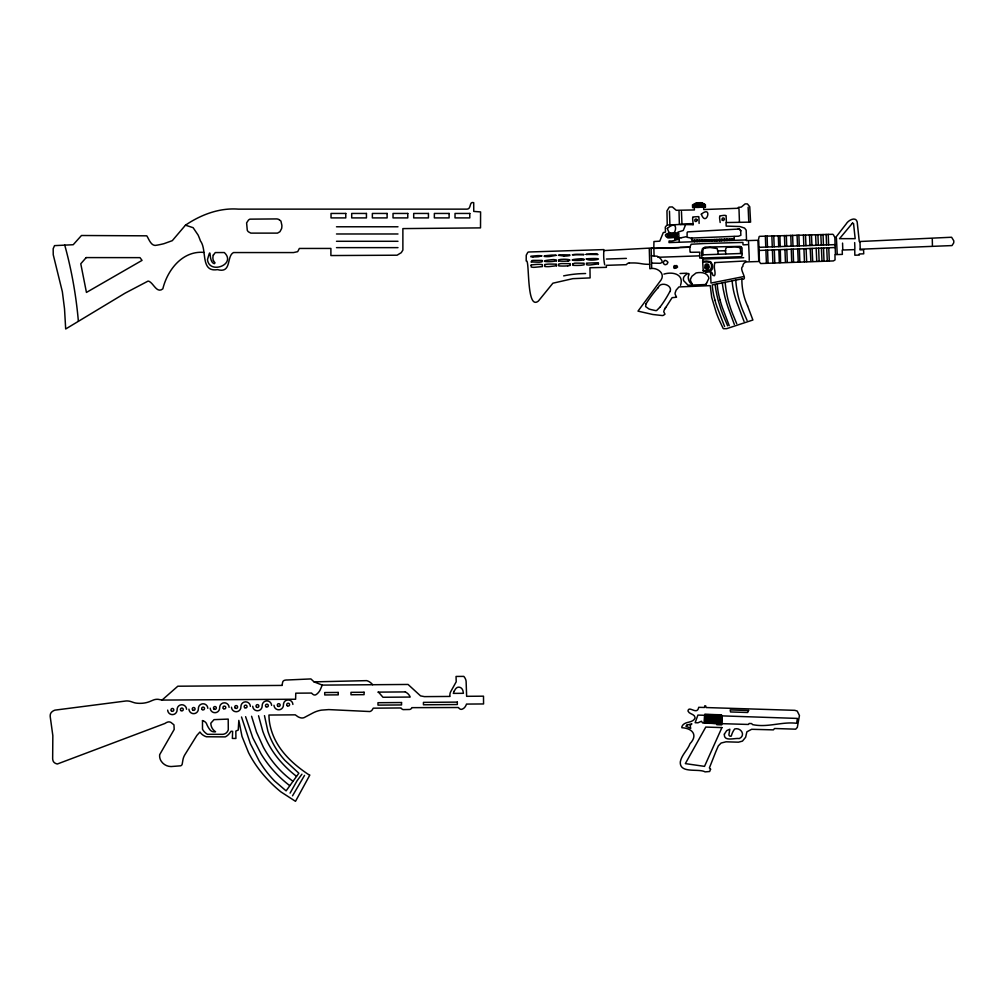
<?xml version="1.0" encoding="UTF-8"?>
<svg xmlns="http://www.w3.org/2000/svg" width="1004" height="1004" viewBox="0 0 1004 1004"><rect width="100%" height="100%" fill="white"/><g stroke="black" fill="none" stroke-linecap="round" stroke-linejoin="round"><path stroke-width="1.5" d="M703.151 206.799L703.264 203.812M704.105 206.799L704.017 204.314M691.58 239.077L691.656 237.873M685.418 225.172L683.26 230.481L677.913 232.125M705.323 723.131L705.599 714.798L704.833 714.195L704.519 723.131L706.264 723.169L706.54 714.835L705.774 714.221L705.461 723.156M707.23 723.206L707.506 714.861L706.741 714.258L706.427 723.194L716.806 723.52L717.082 715.187L716.316 714.584L716.003 723.52M707.406 723.219L707.707 714.283L708.473 714.898L708.196 723.231M708.322 723.256L708.636 714.321L709.401 714.923L709.125 723.269M709.301 723.282L709.615 714.359L710.38 714.961L710.104 723.294L710.556 714.384L711.321 714.999L711.045 723.332M711.221 723.357L711.522 714.421L712.288 715.024L712.012 723.357M712.187 723.382L712.501 714.446L713.267 715.061L712.991 723.395M713.104 723.42L713.417 714.484L714.183 715.086L713.907 723.432M714.095 723.445L714.396 714.522L715.162 715.124L714.886 723.457M715.036 723.482L715.35 714.547L716.116 715.162L715.839 723.495M717.772 723.558L718.048 715.224L717.283 714.61L716.969 723.545L721.587 723.683L721.863 715.35L721.098 714.748L720.784 723.671M717.898 723.583L718.199 714.647L718.964 715.25L718.688 723.583M718.877 723.608L719.19 714.672L719.956 715.287L719.68 723.62M719.818 723.646L720.132 714.71L720.897 715.325L720.621 723.658M741.768 247.938L742.069 249.619A12.337 12.337 0 0 1 742.081 250.297L742.006 252.581A12.086 12.086 0 0 0 742.019 253.46A7.216 7.216 0 0 1 742.157 254.991L741.467 256.66L703.001 257.99L702.9 259.07A5.773 5.773 0 0 0 702.775 259.722L702.712 260.475A21.536 21.536 0 0 0 702.725 262.295M679.231 238.927L679.331 241.424M690.514 278.874L691.982 276.2L696.111 272.95C700.403 272.084 706.214 272.235 708.435 276.74A4.518 4.518 0 0 1 708.824 278.472L706.615 283.04M322.259 685.104L320.15 690.012A13.893 13.893 0 0 1 317.829 693.162A11.031 11.031 0 0 1 316.135 694.58A2.523 2.523 0 0 1 313.474 694.68A6.463 6.463 0 0 1 311.591 693.061L295.766 693.174L295.615 699.236L162.046 700.077L158.255 699.336A10.58 10.58 0 0 0 153.788 699.876L151.089 700.968A24.686 24.686 0 0 1 143.685 703.114A30.17 30.17 0 0 1 136.682 703.164A14.884 14.884 0 0 1 133.62 702.499L131.135 701.658A13.303 13.303 0 0 0 126.09 700.968L55.019 710.129A8.509 8.509 0 0 0 51.731 712.024A4.681 4.681 0 0 0 50.275 714.848A8.835 8.835 0 0 0 50.225 716.68L52.835 735.631L52.66 758.459A7.681 7.681 0 0 0 53.036 760.693A4.242 4.242 0 0 0 54.743 762.927A7.367 7.367 0 0 0 57.366 763.994L164.982 723.445A9.99 9.99 0 0 1 167.605 722.102A4.104 4.104 0 0 1 171.006 722.478L173.956 724.838L174.194 729.419L159.686 754.657A9.676 9.676 0 0 0 161.255 761.245A11.872 11.872 0 0 0 171.056 766.554L180.62 765.814A2.347 2.347 0 0 0 182.201 764.107L182.904 760.003A15.248 15.248 0 0 1 184.711 754.995L196.872 735.43L199.947 732.004A12.01 12.01 0 0 0 202.57 734.79A13.504 13.504 0 0 0 206.385 736.76L225.147 736.886A5.447 5.447 0 0 0 226.214 736.359A13.491 13.491 0 0 0 229.138 733.824L231.108 731.238L232.639 731.364L232.363 738.429L235.902 738.48L235.84 731.063L238.237 730.046L238.826 720.383L242.002 736.409L248.553 752.661A113.891 113.891 0 0 0 261.58 772.603A132.879 132.879 0 0 0 280.894 791.88L295.502 801.317L309.822 775.063A10.416 10.416 0 0 1 307.764 774.021C294.172 764.847 281.421 753.351 274.393 738.241A60.955 60.955 0 0 1 270.101 725.515A49.962 49.962 0 0 1 268.959 715.036L295.251 714.835L297.761 716.618A10.316 10.316 0 0 0 300.61 717.81A5.886 5.886 0 0 0 304.137 717.609L312.809 713.028A27.698 27.698 0 0 1 321.481 710.129L328.697 709.59L369.723 711.535A2.811 2.811 0 0 0 370.627 711.246A4.719 4.719 0 0 0 372.308 709.765L373.224 708.171L401.035 707.958A2.435 2.435 0 0 0 401.726 708.824A5.334 5.334 0 0 0 403.106 709.615L408.854 709.502A3.878 3.878 0 0 0 409.808 709.439A2.56 2.56 0 0 0 411.364 708.46A3.853 3.853 0 0 0 411.828 707.657L458.489 707.519A4.97 4.97 0 0 0 459.819 708.899A2.472 2.472 0 0 0 462.129 709.175A6.4 6.4 0 0 0 464.89 707.13A9.701 9.701 0 0 0 466.483 704.08L483.564 703.955L483.501 696.174L466.634 696.312L466.12 681.49A8.584 8.584 0 0 0 465.467 678.993A10.291 10.291 0 0 0 463.798 676.382L456.054 676.445L456.205 681.791L450.846 691.442A7.304 7.304 0 0 0 450.081 693.362A7.053 7.053 0 0 0 450.043 696.437L424.403 696.625L420.55 695.885L408.051 684.452L322.259 685.104L314.051 681.867L310.889 678.93L287.37 679.984A9.049 9.049 0 0 0 284.609 680.285A2.924 2.924 0 0 0 283.115 681.239A1.694 1.694 0 0 0 282.802 681.804A11.835 11.835 0 0 0 282.237 685.418L177.821 686.209L162.046 700.077M213.312 255.141L215.295 252.569L224.319 252.544C236.417 264.014 211.204 274.079 207.79 261.253A11.822 11.822 0 0 1 207.477 259.647C212.007 243.357 207.828 261.918 214.291 263.675L215.032 262.872L213.413 260.726M290.081 793.11L297.084 780.723L301.928 774.197M714.848 262.584L745.859 260.94M292.528 795.821L304.526 775.389M734.188 236.48L734.188 238.839M670.057 291.562C673.019 285.199 660.306 280.907 658.185 287.721M747.591 305.894L752.9 320.012L726.632 328.659L723.495 328.697A1.368 1.368 0 0 1 723.056 328.258L718.739 318.958A177.608 177.608 0 0 1 716.266 312.633L711.736 297.523L710.242 285.625L678.942 286.931L676.106 290.169L675.09 293.118A4.179 4.179 0 0 0 675.253 294.486L676.533 297.209A1.606 1.606 0 0 1 676.144 297.272L672.103 297.673L664.309 309.734L663.732 311.742L664.974 314.177L663.456 315.319A5.585 5.585 0 0 1 662.351 315.557L652.826 314.49L637.992 311.14L661.197 279.765C665.451 272.749 656.252 266.888 649.839 268.746L649.676 264.215M645.961 303.697L645.622 306.584L648.91 308.931A19.904 19.904 0 0 0 652.01 309.797L655.512 310.587A5.296 5.296 0 0 0 656.641 310.537L659.691 307.4M695.032 204.113L694.668 204.301A8.722 8.722 0 0 0 693.613 204.941L693.601 205.494A14.884 14.884 0 0 0 693.601 206.335L693.664 207.163A28.488 28.488 0 0 0 699.299 207.376L704.933 206.51A17.193 17.193 0 0 0 704.846 205.205L704.695 204.59A4.731 4.731 0 0 0 701.47 203.197L699.449 202.933A4.907 4.907 0 0 0 696.864 203.184L695.032 204.113L695.32 207.062M694.354 204.54L694.391 207.138M185.464 225.185C200.775 214.756 219.474 207.652 238.362 209.133L467.036 209.146C471.629 208.995 468.868 201.126 473.712 202.682L473.75 211.417L480.59 211.919L480.514 227.883L402.88 228.598L402.88 250.071L401.274 252.669L397.082 255.204L330.893 255.556L330.893 248.44L299.368 248.452L297.686 251.665L293.532 252.569L233.555 252.556C226.214 256.095 232.062 273.715 217.492 269.612C200.085 272.548 207.301 249.87 200.486 241.023A93.836 93.836 0 0 0 198.139 235.099L193.119 227.682L185.464 225.185L172.299 240.659L163.928 243.683A97.677 97.677 0 0 1 156.988 245.164C151.29 246.984 149.094 239.391 146.797 235.827L81.475 235.501L73.204 244.725L54.53 245.629L53.174 248.716L53.237 254.727L62.361 291.762L64.52 308.793L65.687 328.986L125.098 293.155L147.964 281.145A2.836 2.836 0 0 1 149.245 281.421C153.725 283.63 156.938 293.708 162.836 288.838C167.455 269.888 182.515 250.536 203.887 252.393M696.701 203.297L696.826 207.062M852.358 223.277L839.532 238.663L855.17 238.663L853.551 223.603L852.358 223.277A2.447 2.447 0 0 1 852.772 223.177M696.048 203.636L696.123 206.586A3.15 3.15 0 0 1 696.199 207.037M723.307 220.491L722.328 220.252M664.874 260.463L663.933 261.153A3.125 3.125 0 0 0 663.531 263.675L664.949 264.705A3.389 3.389 0 0 0 667.409 263.663L667.773 262.119M681.201 237.76L686.109 236.731M742.332 278.798L712.238 284.923A73.443 73.443 0 0 0 714.973 300.183M743.362 276.652L710.983 283.065L710.568 272.297M568.201 260.952C573.899 259.509 563.959 259.019 562.177 259.333A21.85 21.85 0 0 0 560.897 259.371L558.525 259.885L558.588 261.027M705.184 248.076L708.473 247.687A55.571 55.571 0 0 1 710.041 247.524L717.182 248.54L718.412 254.288M727.825 247.273L728.389 247.21A55.546 55.546 0 0 1 734.853 246.796L737.852 247.072M567.8 265.809L570.272 265.407L570.297 264.316A2.121 2.121 0 0 0 570.197 263.675L562.378 263.563A23.192 23.192 0 0 0 560.809 263.625L558.701 264.065L558.789 265.897A59.951 59.951 0 0 0 567.8 265.847M705.611 272.473L707.594 272.097A14.771 14.771 0 0 1 708.661 271.933L709.74 271.883A2.51 2.51 0 0 1 712.463 273.653M651.144 248.49L653.215 248.214A1.694 1.694 0 0 1 653.868 248.352L689.823 247.197A9.513 9.513 0 0 0 690.187 246.469L691.166 244.236L705.097 243.495L742.922 242.416L743.01 244.75A5.434 5.434 0 0 0 743.876 244.863L747.679 244.599M702.963 261.379L705.097 261.14A23.607 23.607 0 0 1 706.565 261.015L710.706 261.73L712.275 264.554A10.755 10.755 0 0 1 712.576 267.177A3.903 3.903 0 0 1 709.502 271.256M702.9 259.07L743.65 257.702M702.988 262.144L707.004 261.956A31.551 31.551 0 0 1 708.347 261.969M759.062 250.46L835.202 247.524M740.688 230.832A2.121 2.121 0 0 0 739.459 229.351L738.718 229.138A3.803 3.803 0 0 0 738.078 229.088L687.677 231.886A2.146 2.146 0 0 0 687.125 232.589L687.087 237.27L691.066 238.073L738.542 236.204L740.864 235.275L740.663 230.845M680.047 273.502L686.987 273.201M746.436 239.918L669.015 242.591A5.095 5.095 0 0 1 669.153 240.935C673.759 241.663 675.253 239.416 679.244 239.404M667.898 224.984L678.754 224.545M705.95 284.521L688.041 285.211L683.686 280.706A4.154 4.154 0 0 1 683.435 278.648C682.871 275.786 691.605 270.114 688.33 276.263A8.685 8.685 0 0 0 690.137 282.751L692.283 284.308L691.279 282.187A4.192 4.192 0 0 1 690.488 278.874M734.188 238.889L691.706 240.257A4.593 4.593 0 0 1 691.58 239.077M701.934 258.028L701.821 255.656A12.098 12.098 0 0 1 701.834 254.865L742.019 253.46M663.882 274.105C672.529 271.469 684.301 273.992 680.524 285.324M679.934 247.423L689.823 247.197L689.986 251.301A6.564 6.564 0 0 0 690.175 252.23A75.225 75.225 0 0 0 691.957 252.268L699.662 252.18L699.725 257.539A4.43 4.43 0 0 0 699.788 258.091L703.001 257.99M758.949 247.323L835.102 244.625M658.034 257.275L699.713 255.844M679.08 247.699L655.411 248.352M651.395 255.832L657.218 256.221A10.416 10.416 0 0 1 657.921 256.723C660.18 257.564 664.711 262.646 660.419 263.224A16.378 16.378 0 0 1 659.327 263.274L653.403 263.148A58.32 58.32 0 0 0 651.571 263.161L651.119 248.816M606.416 259.057L626.383 258.392M585.596 273.515L580.814 273.678A113.791 113.791 0 0 0 577.702 273.866L575.606 274.054A108.093 108.093 0 0 0 563.646 275.874M629.42 262.985L633.838 262.948A45.732 45.732 0 0 1 639.924 263.462L641.456 263.713A37.487 37.487 0 0 0 649.676 264.278M314.051 681.867L366.661 680.637A11.182 11.182 0 0 1 369.823 682.092A12.701 12.701 0 0 1 372.622 684.728M718.262 250.9L725.716 250.736M702.712 262.295L703.214 270.503L705.197 270.603A22.301 22.301 0 0 0 706.904 270.628L710.43 269.737L711.472 267.202A8.509 8.509 0 0 0 711.434 264.692L711.359 264.441A3.276 3.276 0 0 0 708.347 261.818M336.491 226.778L397.986 226.778M336.491 233.982L397.986 233.982M336.491 241.286L397.986 241.286M336.491 247.637L397.986 247.637M542.122 260.412L533.977 260.387A16.553 16.553 0 0 0 531.844 260.563L531.078 262.069A52.409 52.409 0 0 1 533.94 262.044L538.671 262.182A23.18 23.18 0 0 0 539.625 262.169L541.633 261.893A2.748 2.748 0 0 0 542.185 261.655L542.185 260.714M532.973 256.886L535.044 256.873A72.903 72.903 0 0 0 538.508 256.698L541.947 255.857A23.883 23.883 0 0 0 536.425 255.731L530.878 256.233A1.381 1.381 0 0 0 530.89 256.786A35.278 35.278 0 0 0 532.973 256.886M564.173 256.108L558.349 255.292A21.36 21.36 0 0 1 563.319 254.79L568.389 254.89A38.265 38.265 0 0 0 569.833 254.89L569.87 255.518A23.757 23.757 0 0 1 564.173 256.058M674.876 238.35L674.688 239.592M669.204 236.718L667.346 236.655A3.401 3.401 0 0 1 667.284 236.204L667.296 234.836A47.125 47.125 0 0 1 671.312 234.308L676.432 234.346A9.689 9.689 0 0 1 677.173 234.459L677.223 235.388A11.132 11.132 0 0 1 677.223 236.304M741.002 246.733L740.312 246.495A8.936 8.936 0 0 0 739.772 246.407L705.059 247.084L702.524 248.49L701.558 251.665A13.328 13.328 0 0 0 701.771 254.464L701.834 254.815M279.237 219.7L280.919 221.068L281.873 225.272A13.554 13.554 0 0 1 281.609 228.586L279.928 231.711L277.506 233.116L250.824 233.116L248.44 231.824A4.982 4.982 0 0 1 247.273 230.255L246.607 222.888L248.465 220.102A5.836 5.836 0 0 1 249.933 219.148L276.765 218.922A6.149 6.149 0 0 1 279.237 219.7M747.076 320.427L742.998 310.951A116.803 116.803 0 0 1 741.479 307.011L740.186 303.258A95.606 95.606 0 0 1 735.769 280.129M727.624 325.836L723.495 316.047A142.844 142.844 0 0 1 720.985 309.458L718.111 300.133A116.728 116.728 0 0 1 715.112 284.333M736.723 323.677L732.669 313.926A127.345 127.345 0 0 1 730.699 308.63L728.992 303.258A104.755 104.755 0 0 1 725.177 282.287M724.587 326.476L717.157 307.349A134.385 134.385 0 0 1 716.078 304.112L714.911 300.209M744.052 321.456L736.534 301.501A124.546 124.546 0 0 1 735.53 298.326L734.627 295.138A73.932 73.932 0 0 1 732.142 280.856M734.338 324.43L728.201 307.851A154.641 154.641 0 0 1 724.875 296.807L723.294 289.541A88.954 88.954 0 0 1 722.315 282.864M712.187 273.803L712.238 273.916A7.718 7.718 0 0 0 712.664 274.795A5.497 5.497 0 0 0 713.078 275.435C716.116 277.568 714.873 270.465 714.534 269.348A18.988 18.988 0 0 1 714.773 262.596M729.23 325.66L722.416 307.713A144.338 144.338 0 0 1 721.336 304.463L719.968 299.882M251.577 716.266L256.497 732.079L263.349 747.177A104.78 104.78 0 0 0 276.188 765.839A97.865 97.865 0 0 0 292.842 781.175M245.603 716.693L252.77 737.739L261.09 753.904A116.276 116.276 0 0 0 289.692 785.605M241.512 716.981L250.347 743.638L259.245 761.082A109.072 109.072 0 0 0 274.544 780.949L286.115 790.863L298.841 773.205L284.96 760.43A83.018 83.018 0 0 1 274.368 745.872A76.919 76.919 0 0 1 267.905 731.263L264.479 715.651M64.72 245.026C71.585 269.913 76.116 295.414 78.362 321.142M708.209 265.646L707.971 265.031A1.28 1.28 0 0 0 705.737 265.52L705.624 266.198A4.179 4.179 0 0 0 705.912 267.892L706.439 268.532A2.623 2.623 0 0 0 707.142 268.495L708.171 267.29A6.212 6.212 0 0 0 708.272 266.449A3.765 3.765 0 0 0 708.222 265.646M258.543 715.777L262.772 731.213A92.293 92.293 0 0 0 279.727 760.455A111.218 111.218 0 0 0 296.469 776.293M705.109 267.867L705.084 267.729A19.302 19.302 0 0 1 705.009 265.533A1.418 1.418 0 0 1 705.95 264.14L706.59 264.09A4.782 4.782 0 0 1 708.159 264.316L708.523 264.516A7.379 7.379 0 0 1 709 266.688M544.394 256.384L544.369 255.769A40.009 40.009 0 0 0 545.837 255.669L550.995 255.179A22.427 22.427 0 0 1 556.103 255.305M725.779 253.723L725.566 251.966A12.964 12.964 0 0 1 725.503 250.874L725.566 249.77A2.874 2.874 0 0 1 727.762 247.047M749.21 260.35L749.21 259.772A103.964 103.964 0 0 0 749.21 256.861L748.545 241.788M703.114 254.815L702.9 252.757A13.203 13.203 0 0 1 702.838 251.665L702.913 250.561A2.861 2.861 0 0 1 705.122 247.837M556.103 255.367L549.502 256.547A22.414 22.414 0 0 1 544.381 256.447M809.462 234.861L810.027 245.516M810.19 248.477L810.881 261.454M693.074 223.591L692.66 219.023A8.559 8.559 0 0 1 692.823 216.977L698.081 216.626A10.078 10.078 0 0 1 698.822 216.701A28.037 28.037 0 0 1 698.96 218.37L699.098 223.403M836.432 238.073L837.198 253.535M720.169 222.511L719.667 218.734A6.589 6.589 0 0 1 719.855 215.898L723.47 215.421A5.685 5.685 0 0 1 726.13 215.634L726.369 222.148M811.445 234.81L811.947 245.44M812.085 248.415L812.7 261.391M700.591 203.21L700.767 206.887M698.809 203.222L698.985 206.95M820.833 234.547L821.297 245.114M821.423 248.051L822 261.065M815.587 234.698L816.051 245.302M816.177 248.252L816.754 261.253M805.484 234.974L805.961 245.654M806.086 248.641L806.664 261.605M797.063 235.212L797.54 245.955M797.665 248.967L798.243 261.893M748.131 207.251L748.783 221.984M826.154 234.396L826.593 244.926M826.719 247.85L827.271 260.877M681.452 211.58L681.967 223.879M828.225 234.346L828.651 244.85M828.764 247.775L829.291 260.802M817.896 234.635L818.335 245.214M818.611 248.164L819.139 261.165M757.932 240.872L758.748 260.638M765.349 236.091L765.776 247.16M765.901 250.172L766.403 263.01M854.668 242.579L854.893 248.641M834.839 237.471L835.453 254.163M803.426 235.036L803.827 245.729M803.94 248.728L804.442 261.68M784.425 235.563L784.839 246.407M784.952 249.456L785.442 262.345M778.301 235.739L778.715 246.62M778.84 249.695L779.33 262.559M773.77 235.865L774.184 246.783M774.31 249.858L774.799 262.722M771.863 235.915L772.277 246.858M772.402 249.933L772.892 262.784M699.65 203.21L699.788 206.937M676.621 234.484L676.683 236.316M676.043 234.509L676.106 236.342M675.541 234.522L675.604 236.354M674.989 234.547L675.052 236.379M674.437 234.572L674.5 236.404M673.91 234.585L673.973 236.417M673.307 234.61L673.37 236.442M672.705 234.635L672.768 236.455M671.626 234.672L671.689 236.505M671.086 234.698L671.161 236.517M670.509 234.71L670.584 236.542M670.032 234.735L670.107 236.555M669.404 234.76L669.48 236.58M668.877 234.773L668.953 236.593M668.25 234.798L668.325 236.618M667.773 234.823L667.848 236.63M823.054 234.484L823.431 245.039M823.531 247.975L823.995 260.99M798.883 235.162L799.272 245.892M799.372 248.904L799.837 261.843M792.608 235.338L792.984 246.118M793.097 249.143L793.549 262.057M790.775 235.388L791.165 246.181M791.265 249.205L791.729 262.119M786.333 235.513L786.709 246.344M786.822 249.381L787.274 262.282M758.698 240.508L759.451 261.04M731.765 238.914L731.816 240.42M729.644 238.99L729.707 240.496M726.934 239.077L726.996 240.596M724.624 239.153L724.675 240.671M721.211 239.266L721.261 240.784M719.604 239.328L719.655 240.847M716.793 239.416L716.843 240.947M714.672 239.492L714.735 241.01M711.761 239.592L711.823 241.111M709.251 239.667L709.301 241.198M706.64 239.755L706.69 241.299M704.632 239.83L704.682 241.362M701.47 203.172L701.595 206.862M702.223 239.906L702.273 241.449M699.499 239.994L699.562 241.537M697.09 240.082L697.152 241.625M694.479 240.157L694.542 241.713M859.989 242.115L860.202 248.465M842.557 243.093L842.758 249.042M767.094 236.04L767.47 247.022M767.583 250.121L768.022 262.948M738.982 208.631L739.433 221.683M653.868 248.352L654.081 255.731M697.843 203.247L697.956 207M669.467 211.141L669.894 224.607M779.907 235.689L780.221 246.57M740.601 253.51L740.45 249.908A22.69 22.69 0 0 0 740.337 248.716M672.228 234.647L672.291 236.48M649.287 249.143L649.688 263.224M703.214 270.503L703.239 271.168L707.883 270.992A43.423 43.423 0 0 0 709.426 270.867M702.26 203.523L702.348 206.786M679.018 211.166L679.357 223.892M651.571 263.161L651.671 267.428M932.277 238.927L932.427 245.44M780.296 249.632L780.597 262.521M213.45 260.714A7.806 7.806 0 0 1 213.463 254.828M747.578 305.894A63.114 63.114 0 0 1 741.868 279.288C748.971 280.116 738.304 268.846 742.822 266.436A4.317 4.317 0 0 1 746.989 261.893L759.237 261.492L760.618 263.537L833.37 260.927L835.052 259.948L834.964 254.639L842.356 254.401L842.218 250.034L854.755 249.619L854.831 255.217L859.361 255.066L859.211 253.974L863.729 253.824L863.578 249.795L859.976 249.858L859.951 249.218L952.018 245.578L953.662 242.955A7.179 7.179 0 0 0 953.762 240.759L951.604 237.245L859.273 241.537L857.178 221.834C855.646 216.061 848.029 220.478 846.196 223.917L835.893 237.208C833.458 238.174 834.613 233.179 831.337 234.334L759.677 236.329A1.493 1.493 0 0 0 759.137 236.668L758.334 240.257L746.524 240.646L746.173 230.142L744.566 228.071L739.935 226.54L726.193 226.088L726.068 222.549L750.59 222.135L749.75 206.749L747.39 203.9L745.106 203.9L741.303 207.1L738.442 207.313L738.291 208.267L703.716 209.547L703.641 207.351L705.448 207.288L705.36 204.64L701.256 202.682L696.437 202.77L692.484 204.929L692.609 207.602L694.291 207.527L694.404 209.936L676.244 210.3L672.329 206.924L669.329 207.05L666.957 210.89L667.221 224.72L665.288 227.13L665.464 232.137L663.28 232.564L659.754 241.173L653.943 241.537L653.817 247.888L603.843 250.586L603.818 249.594L528.644 252.004A2.309 2.309 0 0 0 527.803 252.368L526.247 255.192L526.196 261.04C529.899 257.626 525.945 311.303 538.42 301.012L552.89 283.203L572.845 278.66L590.101 277.907L589.95 267.742L606.391 267.353L606.316 265.345L626.408 264.667A4.305 4.305 0 0 1 629.395 262.835M664.799 308.843A30.296 30.296 0 0 1 665.677 307.437M705.825 284.508A2.071 2.071 0 0 1 706.653 283.078M738.078 229.088A3.552 3.552 0 0 1 739.095 229.213M739.283 229.288A2.171 2.171 0 0 1 740.701 230.832M604.684 264.78A48.255 48.255 0 0 1 603.868 250.674M720.031 299.857A71.397 71.397 0 0 1 717.232 283.894M737.865 247.31A3.464 3.464 0 0 1 740.626 248.477M741.002 246.733A3.112 3.112 0 0 1 741.755 247.938M709.05 267.302A1.933 1.933 0 0 1 707.192 269.047M707.192 268.959A3.326 3.326 0 0 1 706.339 268.959A1.556 1.556 0 0 1 705.034 268.043M677.236 236.392A42.758 42.758 0 0 1 669.216 236.643M681.189 237.71A25.941 25.941 0 0 1 674.876 238.4M568.201 261.002A48.895 48.895 0 0 1 558.588 260.952M646.099 303.773A117.819 117.819 0 0 1 658.109 287.659M669.906 291.486A118.61 118.61 0 0 1 659.779 307.462M664.874 260.488A2.686 2.686 0 0 1 667.647 262.169M722.34 220.24A1.92 1.92 0 0 1 722.252 218.433L722.842 217.956A1.694 1.694 0 0 1 724.047 218.232L724.461 219.11A2.033 2.033 0 0 1 723.294 220.466M207.828 708.297A4.731 4.731 0 0 0 202.896 703.779A4.731 4.731 0 0 0 198.378 708.724A4.731 4.731 0 0 1 193.872 713.656A4.731 4.731 0 0 1 188.928 709.15M250.36 706.364A4.731 4.731 0 0 0 245.415 701.846A4.731 4.731 0 0 0 240.91 706.791A4.731 4.731 0 0 1 236.404 711.736A4.731 4.731 0 0 1 231.46 707.218M186.568 709.263A4.731 4.731 0 0 0 181.624 704.745A4.731 4.731 0 0 0 177.118 709.69A4.731 4.731 0 0 1 172.613 714.622A4.731 4.731 0 0 1 167.668 710.117M292.892 704.431A4.731 4.731 0 0 0 287.947 699.926A4.731 4.731 0 0 0 283.442 704.858A4.731 4.731 0 0 1 278.924 709.803A4.731 4.731 0 0 1 273.992 705.285M271.62 705.398A4.731 4.731 0 0 0 266.688 700.892A4.731 4.731 0 0 0 262.169 705.825A4.731 4.731 0 0 1 257.664 710.769A4.731 4.731 0 0 1 252.719 706.251M229.1 707.331A4.731 4.731 0 0 0 224.156 702.813A4.731 4.731 0 0 0 219.65 707.757A4.731 4.731 0 0 1 215.132 712.702A4.731 4.731 0 0 1 210.2 708.184M202.494 720.596L202.494 729.193A12.487 12.487 0 0 0 204.377 731.828A15.047 15.047 0 0 0 207.477 734.313L222.524 734.338A7.844 7.844 0 0 0 224.356 733.974A5.735 5.735 0 0 0 227.356 731.665A8.697 8.697 0 0 0 228.284 729.782L228.209 719.102L214.028 719.642L210.827 723.181A12.136 12.136 0 0 0 211.166 725.691A9.638 9.638 0 0 0 213.601 730.096A12.312 12.312 0 0 0 215.546 731.74L214.078 731.841A5.371 5.371 0 0 1 209.962 729.782A23.406 23.406 0 0 1 206.937 724.7L206.611 723.859A5.158 5.158 0 0 0 204.578 721.537A9.45 9.45 0 0 0 202.494 720.596M716.843 723.897L716.831 724.712L721.663 724.901L721.688 724.072L716.843 723.897M531.166 265.244L531.241 267.039L533.3 267.34A21.046 21.046 0 0 0 534.831 267.277L542.386 266.575A2.661 2.661 0 0 0 542.449 265.847L542.298 264.617A29.317 29.317 0 0 0 536.036 264.454A57.102 57.102 0 0 0 531.179 264.993L531.166 265.244M556.542 265.759L549.201 266.587A28.175 28.175 0 0 1 544.808 266.499L544.72 264.541A27.409 27.409 0 0 1 549.815 264.077L556.454 264.14A2.347 2.347 0 0 1 556.555 264.818L556.542 265.759M572.694 264.027L572.769 265.307A64.758 64.758 0 0 0 580.99 265.294L584.09 264.843L584.115 263.814A1.895 1.895 0 0 0 584.014 263.211L576.321 263.123A22.075 22.075 0 0 0 574.489 263.199L572.694 264.027M586.336 258.982C590.001 262.069 610.055 257.664 588.846 258.655A16.867 16.867 0 0 0 587.453 258.756L586.336 258.982M583.701 254.652L572.33 254.803A20.557 20.557 0 0 1 577.237 254.301L582.232 254.414A37.186 37.186 0 0 0 583.65 254.414L583.701 254.652M583.901 259.81C577.89 261.304 563.081 260.023 580.199 258.794A21.875 21.875 0 0 1 581.743 258.743L583.839 259.057L583.901 259.81M598.434 263.864L590.415 264.943A21.448 21.448 0 0 1 587.955 264.968L586.587 264.73L586.462 263.726A1.757 1.757 0 0 1 586.499 263.136L598.334 262.734L598.434 263.864M556.354 260.827C549.163 262.646 535.571 261.203 552.514 259.647A22.866 22.866 0 0 1 553.819 259.597L556.279 259.961L556.354 260.827M675.918 266.625L675.077 266.838L674.914 265.558A1.33 1.33 0 0 0 673.885 266.198L673.784 266.688A3.125 3.125 0 0 0 673.973 268.131L674.537 268.369A7.768 7.768 0 0 0 676.282 268.043L677.562 267.077L676.972 265.771A2.334 2.334 0 0 0 676.081 265.545L675.918 266.625M710.568 769.227L709.64 771.511L705.097 771.875C698.646 768.198 679.532 773.984 680.298 761.948C681.465 755.021 687.79 749.913 689.949 743.763C698.52 734.74 691.894 728.189 681.867 727.724L681.917 726.519C684.527 720.596 692.685 723.846 695.132 717.873C694.806 713.681 689.208 714.434 687.966 711.02C688.857 705.009 697.165 715.789 698.709 707.318L704.457 707.481L704.758 705.825L705.674 705.862L706.126 707.556L794.779 710.33L797.201 711.045L799.448 715.538L797.314 727.423L795.695 729.18L774.536 728.502L773.406 729.87L751.645 729.293L746.888 731.816L745.633 737.25L742.471 741.103L738.492 742.182L726.03 741.805L721.136 743.023L718.337 745.859L715.814 751.707L709.401 767.909L710.568 769.227M704.532 715.287L704.268 723.018L702.612 722.943L701.445 721.261L697.931 722.805L695.144 722.704L697.905 715.086L704.532 715.287M722.001 715.877L721.725 723.658L748.482 724.461L749.059 723.482L751.594 723.57L752.598 724.624C767.796 727.85 781.564 721.462 796.611 723.282L797.414 718.425L722.001 715.877M693.136 224.695L679.557 224.507L688.706 223.754A31.626 31.626 0 0 1 690.564 223.679L693.086 223.942L693.136 224.695M697.178 220.001L697.165 220.089A1.945 1.945 0 0 1 696.01 221.482L695.182 221.42A1.882 1.882 0 0 1 694.994 219.512L695.584 219.035A1.657 1.657 0 0 1 696.751 219.311L697.178 220.001M586.135 254.401L598.007 254.539L596.326 253.698A20.62 20.62 0 0 0 594.82 253.723L586.135 254.401M724.361 734.15C723.633 742.081 734.802 737.739 739.258 738.567C746.022 735.53 741.04 727.185 734.677 728.954A19.528 19.528 0 0 0 731.301 736.07A1.644 1.644 0 0 1 728.904 734.727L729.833 729.205L726.708 730.611L724.361 734.15M667.309 228.41C673.521 246.394 682.256 215.647 667.309 228.41M701.319 214.191C706.264 227.833 713.078 204.502 701.319 214.191M678.604 233.254L678.942 236.015A2.962 2.962 0 0 1 678.742 237.182L669.455 237.885A21.95 21.95 0 0 1 667.836 237.91C659.302 232.526 675.855 232.326 678.604 233.217M748.607 710.518L747.641 712.501L730.548 711.961L730.172 709.903L748.607 710.518M706.339 265.671L706.301 265.784A2.799 2.799 0 0 0 706.327 267.315L706.941 267.955L707.644 267.328A2.61 2.61 0 0 0 707.782 265.721L707.218 265.069L706.339 265.671M454.197 691.216L453.306 693.387L463.409 693.312L463.007 691.028A6.526 6.526 0 0 0 462.028 688.907A4.079 4.079 0 0 0 458.69 687.175A3.301 3.301 0 0 0 456.72 687.828A6.35 6.35 0 0 0 455.339 689.233L454.197 691.216M721.914 727.586L704.519 766.366L685.343 763.617L705.774 727.072L721.914 727.586M86.193 257.589L80.772 263.763L86.444 292.428L142.041 260.387L139.995 257.639L86.193 257.589M687.037 725.001L685.908 726.218L690.714 728.352L690.162 725.465L691.869 723.884L687.037 725.001M338.222 692.446L324.719 692.547L324.731 694.956L338.248 694.856L338.222 692.446M364.063 692.245L350.986 692.346L350.998 694.755L364.088 694.655L364.063 692.245M405.365 691.919L377.893 692.132A3.991 3.991 0 0 1 379.286 693.024L382.976 697.265L410.172 697.052A8.697 8.697 0 0 0 407.724 693.563A13.303 13.303 0 0 0 405.365 691.919M401.525 702.536L377.968 702.712L377.993 705.122L401.55 704.946L401.525 702.536M457.322 702.11L423.437 702.373L423.45 704.783L457.322 704.519L457.322 702.11M345.778 213.45L331.031 213.45L331.031 217.906L345.778 217.906L345.778 213.45M366.447 213.45L351.701 213.45L351.701 217.906L366.447 217.906L366.447 213.45M387.117 213.45L372.358 213.45L372.358 217.906L387.117 217.906L387.117 213.45M407.775 213.45L393.028 213.45L393.028 217.906L407.775 217.906L407.775 213.45M428.444 213.45L413.698 213.45L413.698 217.906L428.444 217.906L428.444 213.45M449.114 213.45L434.356 213.45L434.356 217.906L449.114 217.906L449.114 213.45M469.784 213.45L455.025 213.45L455.025 217.906L469.784 217.906L469.784 213.45M223.415 708.586A1.418 1.418 0 0 0 225.762 707.845A1.418 1.418 0 0 0 223.942 706.188A1.418 1.418 0 0 0 223.415 708.586M180.883 710.518A1.418 1.418 0 0 0 183.23 709.778A1.418 1.418 0 0 0 181.41 708.121A1.418 1.418 0 0 0 180.883 710.518M171.433 710.945A1.418 1.418 0 0 0 173.78 710.204A1.418 1.418 0 0 0 171.96 708.548A1.418 1.418 0 0 0 171.433 710.945M277.757 706.126A1.418 1.418 0 0 0 280.103 705.385A1.418 1.418 0 0 0 278.284 703.729A1.418 1.418 0 0 0 277.757 706.126M244.675 707.632A1.418 1.418 0 0 0 247.022 706.879A1.418 1.418 0 0 0 245.202 705.222A1.418 1.418 0 0 0 244.675 707.632M235.225 708.058A1.418 1.418 0 0 0 237.571 707.305A1.418 1.418 0 0 0 235.752 705.649A1.418 1.418 0 0 0 235.225 708.058M287.207 705.699A1.418 1.418 0 0 0 289.554 704.959A1.418 1.418 0 0 0 287.734 703.289A1.418 1.418 0 0 0 287.207 705.699M256.497 707.092A1.418 1.418 0 0 0 258.831 706.352A1.418 1.418 0 0 0 257.024 704.695A1.418 1.418 0 0 0 256.497 707.092M202.155 709.552A1.418 1.418 0 0 0 204.49 708.811A1.418 1.418 0 0 0 202.682 707.155A1.418 1.418 0 0 0 202.155 709.552M265.947 706.665A1.418 1.418 0 0 0 268.281 705.912A1.418 1.418 0 0 0 266.474 704.256A1.418 1.418 0 0 0 265.947 706.665M213.965 709.025A1.418 1.418 0 0 0 216.312 708.272A1.418 1.418 0 0 0 214.492 706.615A1.418 1.418 0 0 0 213.965 709.025M192.705 709.979A1.418 1.418 0 0 0 195.04 709.238A1.418 1.418 0 0 0 193.232 707.582A1.418 1.418 0 0 0 192.705 709.979"/></g></svg>
